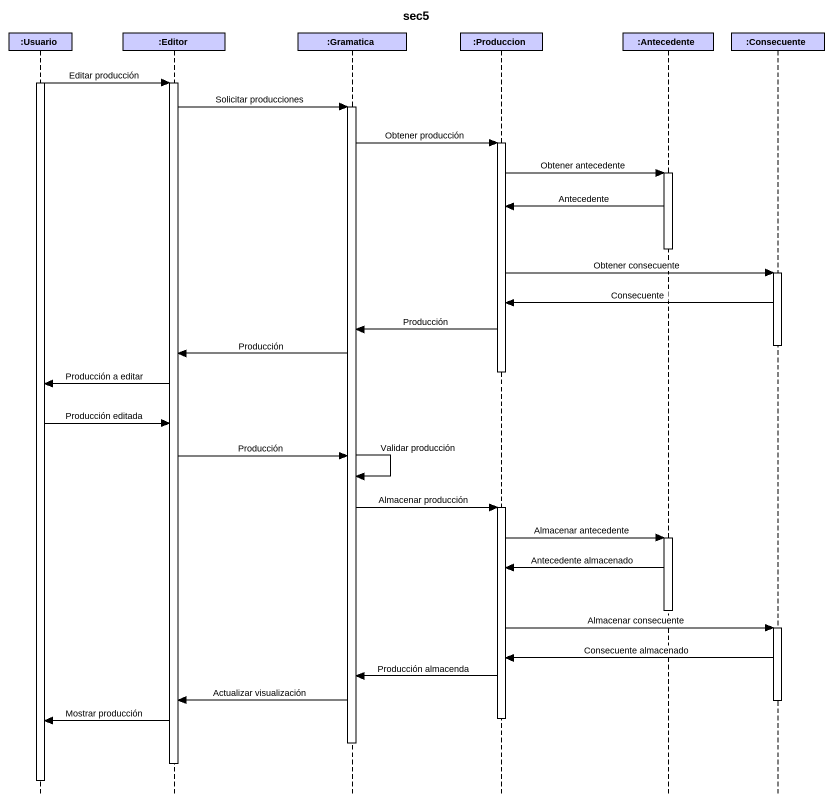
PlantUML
@startuml
title sec5
hide footbox
participant ":Usuario" as Usuario #CCCCFF
participant ":Editor" as Editor #CCCCFF
participant ":Gramatica" as Gramatica #CCCCFF
participant ":Produccion" as Produccion #CCCCFF
participant ":Antecedente" as Antecedente #CCCCFF
participant ":Consecuente" as Consecuente #CCCCFF

activate Usuario
Usuario -> Editor : Editar producción
activate Editor
Editor -> Gramatica : Solicitar producciones
activate Gramatica
Gramatica -> Produccion : Obtener producción
activate Produccion
Produccion -> Antecedente : Obtener antecedente
activate Antecedente
Antecedente -> Produccion : Antecedente
deactivate Antecedente
Produccion -> Consecuente : Obtener consecuente
activate Consecuente
Consecuente -> Produccion : Consecuente
Produccion -> Gramatica : Producción
deactivate Consecuente
Gramatica -> Editor : Producción
deactivate Produccion
Editor -> Usuario : Producción a editar
Usuario -> Editor : Producción editada
Editor -> Gramatica : Producción
Gramatica -> Gramatica : Validar producción
Gramatica -> Produccion : Almacenar producción
activate Produccion
Produccion -> Antecedente : Almacenar antecedente
activate Antecedente
Antecedente -> Produccion : Antecedente almacenado
deactivate Antecedente
Produccion -> Consecuente : Almacenar consecuente
activate Consecuente
Consecuente -> Produccion : Consecuente almacenado
Produccion -> Gramatica : Producción almacenda
Gramatica -> Editor : Actualizar visualización
deactivate Consecuente
deactivate Produccion
Editor -> Usuario : Mostrar producción
deactivate Gramatica
deactivate Editor
deactivate Usuario
@enduml
